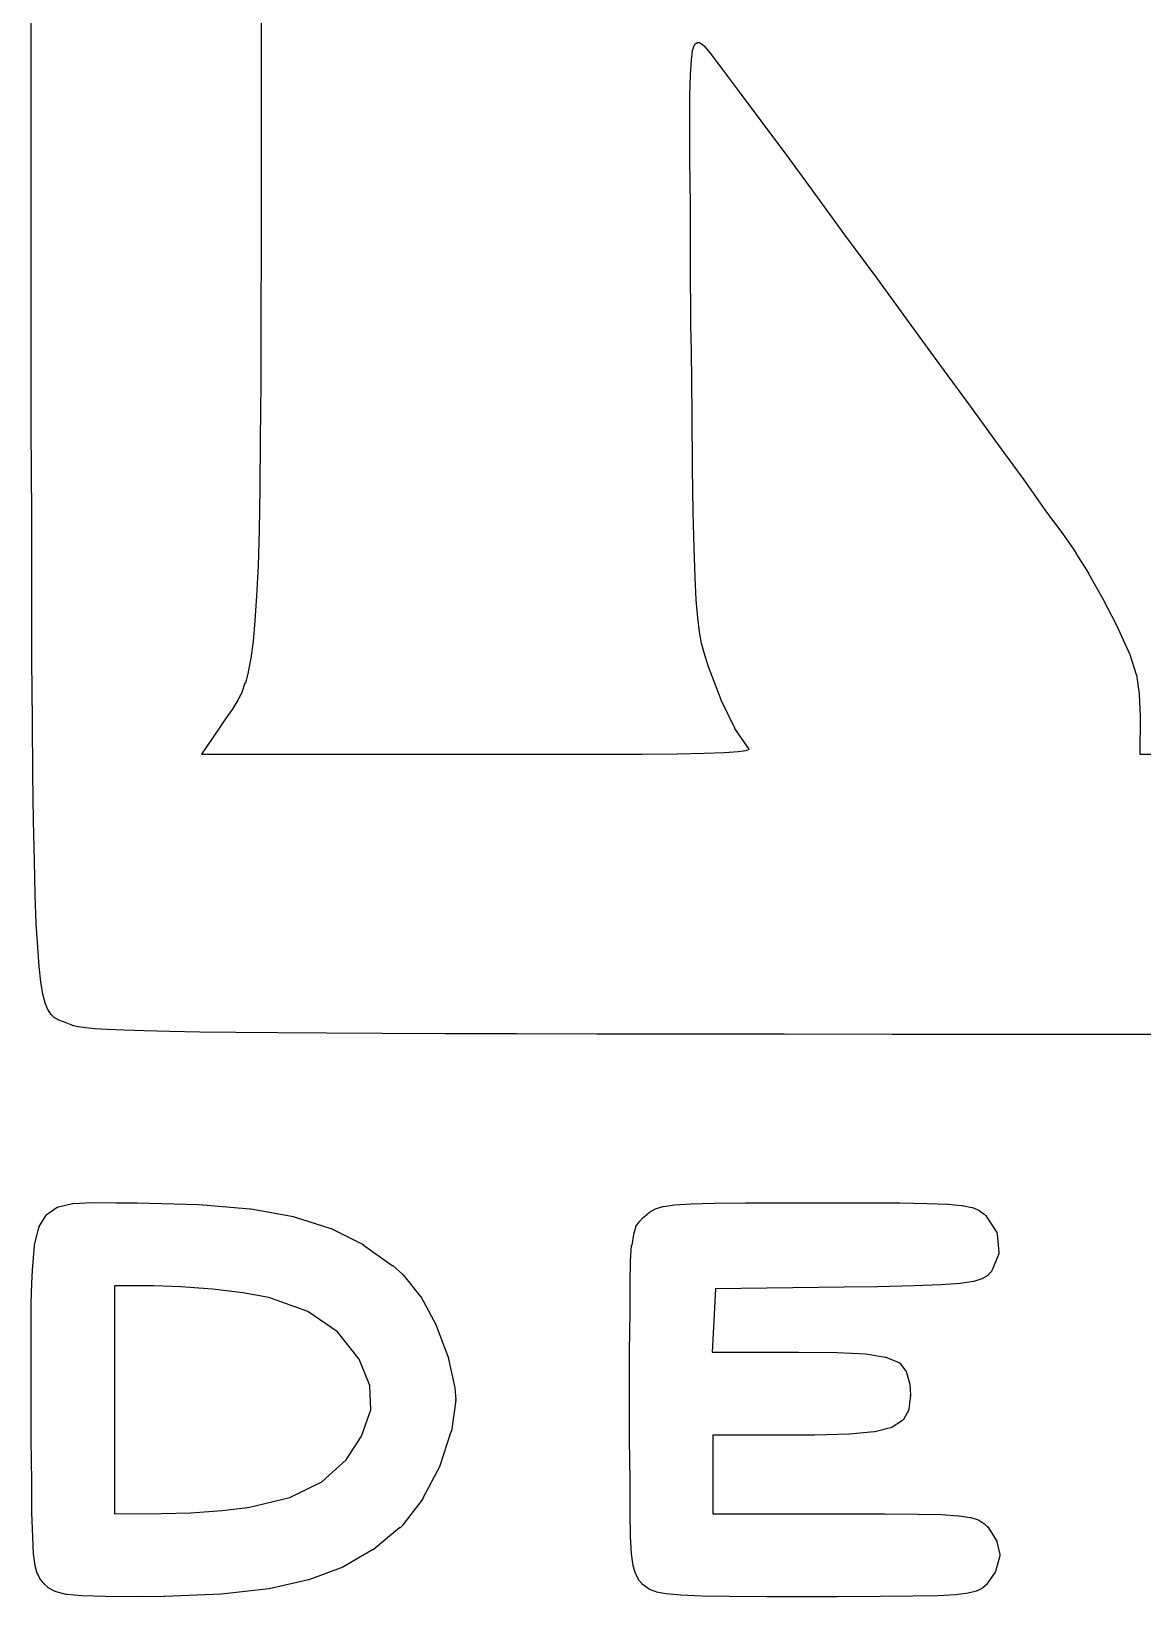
# Model space of a CAD drawing. Extents: x 10 to 287, y -200 to -10.
# Drawn here: x 100.888 to 102.986, y -63.718 to -60.762 of the extents above; entities that cross this region are included whole.
import ezdxf

# ---------------------------------------------------------------- set-up
doc = ezdxf.new("R2010")
doc.units = 0
doc.layers.add('BLACK', color=7, linetype='CONTINUOUS')

msp = doc.modelspace()

# ---------------------------------------------------------------- linework, layer by layer
at = {"layer": 'BLACK', "linetype": 'CONTINUOUS'}
for p, q in [((101.322, -60.6391), (101.322, -60.8346)), ((100.888, -60.9138), (100.888, -60.6747)), ((102.136, -60.7986), (102.139, -60.7895)), ((102.139, -60.7895), (102.14, -60.7883)), ((102.14, -60.787), (102.144, -60.7843)), ((102.14, -60.7883), (102.14, -60.787)), ((102.144, -60.7843), (102.145, -60.7841)), ((102.145, -60.7841), (102.145, -60.7836)), ((102.145, -60.7836), (102.146, -60.7837)), ((102.146, -60.7837), (102.147, -60.7834)), ((102.147, -60.7834), (102.148, -60.7838)), ((102.148, -60.7838), (102.149, -60.7838)), ((102.149, -60.7838), (102.153, -60.7859)), ((102.153, -60.7859), (102.154, -60.7865)), ((102.154, -60.7865), (102.154, -60.7868)), ((102.154, -60.7868), (102.159, -60.7911)), ((102.159, -60.7911), (102.159, -60.7914)), ((102.159, -60.7914), (102.159, -60.7915)), ((102.159, -60.7915), (102.17, -60.8045)), ((102.132, -60.8444), (102.134, -60.817)), ((102.134, -60.8167), (102.136, -60.7994)), ((102.134, -60.8169), (102.134, -60.8167)), ((102.134, -60.817), (102.134, -60.8169)), ((102.136, -60.799), (102.136, -60.7986)), ((102.136, -60.7994), (102.136, -60.799)), ((102.17, -60.8045), (102.17, -60.8045)), ((102.17, -60.8045), (102.17, -60.8046)), ((102.17, -60.8046), (102.192, -60.8337)), ((101.322, -60.8346), (101.322, -60.8346)), ((101.322, -60.8346), (101.322, -61.01)), ((102.131, -60.8837), (102.132, -60.8445)), ((102.132, -60.8445), (102.132, -60.8444)), ((102.132, -60.8444), (102.132, -60.8444)), ((102.192, -60.8337), (102.192, -60.8337)), ((102.192, -60.8337), (102.192, -60.8337)), ((102.192, -60.8337), (102.224, -60.8768)), ((102.224, -60.8768), (102.224, -60.8768)), ((102.224, -60.8768), (102.224, -60.8768)), ((102.224, -60.8768), (102.265, -60.9317)), ((102.131, -60.9365), (102.131, -60.8837)), ((102.131, -60.8837), (102.131, -60.8837)), ((102.131, -60.8837), (102.131, -60.8837)), ((100.888, -61.1324), (100.888, -60.9138)), ((102.131, -61.0047), (102.131, -60.9365)), ((102.131, -60.9365), (102.131, -60.9365)), ((102.131, -60.9365), (102.131, -60.9365)), ((102.265, -60.9317), (102.265, -60.9317)), ((102.265, -60.9317), (102.265, -60.9317)), ((102.265, -60.9317), (102.313, -60.9965)), ((102.313, -60.9965), (102.313, -60.9965)), ((102.313, -60.9965), (102.313, -60.9965)), ((102.313, -60.9965), (102.366, -61.0688)), ((101.322, -61.01), (101.322, -61.01)), ((101.322, -61.01), (101.322, -61.01)), ((101.322, -61.01), (101.322, -61.1663)), ((102.132, -61.0901), (102.131, -61.0047)), ((102.131, -61.0047), (102.131, -61.0047)), ((102.131, -61.0047), (102.131, -61.0047)), ((102.366, -61.0688), (102.366, -61.0688)), ((102.366, -61.0688), (102.366, -61.0688)), ((102.366, -61.0688), (102.423, -61.1466)), ((102.132, -61.1945), (102.132, -61.0901)), ((102.132, -61.0901), (102.132, -61.0901)), ((102.132, -61.0901), (102.132, -61.0901)), ((100.888, -61.3313), (100.888, -61.1324)), ((100.888, -61.1324), (100.888, -61.1324)), ((101.322, -61.1664), (101.321, -61.3049)), ((101.322, -61.1663), (101.322, -61.1663)), ((101.322, -61.1663), (101.322, -61.1664)), ((102.423, -61.1466), (102.423, -61.1466)), ((102.423, -61.1466), (102.423, -61.1466)), ((102.423, -61.1466), (102.483, -61.2277)), ((102.133, -61.3196), (102.132, -61.1945)), ((102.132, -61.1945), (102.132, -61.1945)), ((102.132, -61.1945), (102.132, -61.1945)), ((102.483, -61.2277), (102.483, -61.2277)), ((102.483, -61.2277), (102.483, -61.2277)), ((102.483, -61.2277), (102.543, -61.3101)), ((101.321, -61.3049), (101.321, -61.3049)), ((101.321, -61.3049), (101.321, -61.3049)), ((101.321, -61.3049), (101.321, -61.4268)), ((102.134, -61.3643), (102.133, -61.3196)), ((102.133, -61.3196), (102.133, -61.3196)), ((102.543, -61.3101), (102.543, -61.3101)), ((102.543, -61.3101), (102.543, -61.3101)), ((102.543, -61.3101), (102.602, -61.3916)), ((100.888, -61.5115), (100.888, -61.3313)), ((100.888, -61.3313), (100.888, -61.3313)), ((102.135, -61.4854), (102.134, -61.3643)), ((102.134, -61.3643), (102.134, -61.3643)), ((102.134, -61.3643), (102.134, -61.3643)), ((102.602, -61.3916), (102.602, -61.3916)), ((102.602, -61.3916), (102.602, -61.3916)), ((102.602, -61.3916), (102.66, -61.47)), ((101.321, -61.4268), (101.32, -61.5332)), ((101.321, -61.4268), (101.321, -61.4268)), ((101.321, -61.4268), (101.321, -61.4268)), ((102.66, -61.47), (102.66, -61.47)), ((102.66, -61.47), (102.66, -61.47)), ((102.66, -61.47), (102.713, -61.5433)), ((102.135, -61.4855), (102.135, -61.4854)), ((102.135, -61.4854), (102.135, -61.4854)), ((102.136, -61.5867), (102.135, -61.4855)), ((100.889, -61.674), (100.888, -61.5115)), ((100.888, -61.5115), (100.888, -61.5115)), ((100.888, -61.5115), (100.888, -61.5115)), ((101.32, -61.5332), (101.319, -61.6254)), ((101.32, -61.5332), (101.32, -61.5332)), ((101.32, -61.5332), (101.32, -61.5332)), ((102.713, -61.5433), (102.713, -61.5433)), ((102.713, -61.5433), (102.713, -61.5433)), ((102.713, -61.5433), (102.761, -61.6092)), ((102.136, -61.5868), (102.136, -61.5867)), ((102.137, -61.6703), (102.136, -61.5868)), ((102.136, -61.5868), (102.136, -61.5868)), ((102.761, -61.6092), (102.761, -61.6092)), ((102.761, -61.6092), (102.761, -61.6092)), ((102.761, -61.6092), (102.801, -61.6657)), ((101.319, -61.6254), (101.318, -61.7045)), ((101.319, -61.6254), (101.319, -61.6254)), ((101.319, -61.6254), (101.319, -61.6254)), ((100.889, -61.8197), (100.889, -61.674)), ((100.889, -61.674), (100.889, -61.674)), ((100.889, -61.674), (100.889, -61.674)), ((102.137, -61.6704), (102.137, -61.6703)), ((102.139, -61.7383), (102.137, -61.6704)), ((102.137, -61.6704), (102.137, -61.6704)), ((102.801, -61.6657), (102.801, -61.6657)), ((102.801, -61.6657), (102.801, -61.6657)), ((102.801, -61.6657), (102.834, -61.7107)), ((101.318, -61.7046), (101.316, -61.7717)), ((101.318, -61.7045), (101.318, -61.7045)), ((101.318, -61.7045), (101.318, -61.7046)), ((102.834, -61.7107), (102.834, -61.7107)), ((102.834, -61.7107), (102.834, -61.7107)), ((102.834, -61.7107), (102.856, -61.742)), ((102.139, -61.7384), (102.139, -61.7383)), ((102.139, -61.7383), (102.139, -61.7383)), ((102.141, -61.7928), (102.139, -61.7384)), ((102.856, -61.742), (102.856, -61.742)), ((102.856, -61.742), (102.856, -61.742)), ((102.856, -61.742), (102.86, -61.7486)), ((102.86, -61.7486), (102.86, -61.7488)), ((102.86, -61.7488), (102.86, -61.7488)), ((102.86, -61.7488), (102.883, -61.7857)), ((101.316, -61.7718), (101.313, -61.8283)), ((101.316, -61.7717), (101.316, -61.7718)), ((101.316, -61.7718), (101.316, -61.7718)), ((102.141, -61.7929), (102.141, -61.7928)), ((102.141, -61.7928), (102.141, -61.7928)), ((102.143, -61.8358), (102.141, -61.7929)), ((102.883, -61.7857), (102.883, -61.7859)), ((102.883, -61.7859), (102.883, -61.7859)), ((102.883, -61.7859), (102.91, -61.8339)), ((100.889, -61.9495), (100.889, -61.8197)), ((100.889, -61.8197), (100.889, -61.8197)), ((100.889, -61.8197), (100.889, -61.8197)), ((101.313, -61.8284), (101.31, -61.8754)), ((101.313, -61.8283), (101.313, -61.8284)), ((101.313, -61.8284), (101.313, -61.8284)), ((102.143, -61.8359), (102.143, -61.8358)), ((102.146, -61.8695), (102.143, -61.8359)), ((102.143, -61.8359), (102.143, -61.8359)), ((102.91, -61.8339), (102.91, -61.834)), ((102.91, -61.834), (102.91, -61.8341)), ((102.91, -61.8341), (102.936, -61.8836)), ((101.31, -61.8756), (101.307, -61.9142)), ((101.31, -61.8754), (101.31, -61.8755)), ((101.31, -61.8755), (101.31, -61.8756)), ((102.146, -61.8696), (102.146, -61.8695)), ((102.146, -61.8697), (102.146, -61.8696)), ((102.149, -61.896), (102.146, -61.8697)), ((102.936, -61.8836), (102.936, -61.8837)), ((102.936, -61.8837), (102.936, -61.8837)), ((102.936, -61.8837), (102.939, -61.8904)), ((101.307, -61.9144), (101.302, -61.9459)), ((101.307, -61.9142), (101.307, -61.9143)), ((101.307, -61.9143), (101.307, -61.9144)), ((102.149, -61.8961), (102.149, -61.896)), ((102.149, -61.8963), (102.149, -61.8961)), ((102.153, -61.9173), (102.149, -61.8963)), ((102.939, -61.8904), (102.939, -61.8905)), ((102.939, -61.8905), (102.939, -61.8905)), ((102.939, -61.8905), (102.961, -61.9387)), ((102.153, -61.9175), (102.153, -61.9173)), ((102.153, -61.9177), (102.153, -61.9175)), ((102.158, -61.9356), (102.153, -61.9177)), ((102.158, -61.9357), (102.158, -61.9356)), ((102.158, -61.9359), (102.158, -61.9357)), ((102.166, -61.9623), (102.158, -61.9359)), ((102.961, -61.9387), (102.961, -61.939)), ((102.961, -61.939), (102.961, -61.9392)), ((102.961, -61.9392), (102.973, -61.9767)), ((100.89, -62.0643), (100.889, -61.9495)), ((100.889, -61.9495), (100.889, -61.9495)), ((100.889, -61.9495), (100.889, -61.9495)), ((101.297, -61.9722), (101.292, -61.993)), ((101.302, -61.9462), (101.297, -61.9718)), ((101.297, -61.9718), (101.297, -61.972)), ((101.297, -61.972), (101.297, -61.9722)), ((101.302, -61.9459), (101.302, -61.9461)), ((101.302, -61.9461), (101.302, -61.9462)), ((102.166, -61.9624), (102.166, -61.9623)), ((102.166, -61.9625), (102.166, -61.9624)), ((102.19, -62.0246), (102.166, -61.9625)), ((101.291, -61.9934), (101.285, -62.0107)), ((101.292, -61.993), (101.291, -61.9932)), ((101.291, -61.9932), (101.291, -61.9934)), ((102.973, -61.9767), (102.973, -61.9772)), ((102.973, -61.9772), (102.974, -61.9775)), ((102.974, -61.9775), (102.979, -62.0134)), ((101.277, -62.0264), (101.269, -62.04)), ((101.285, -62.0112), (101.277, -62.026)), ((101.277, -62.026), (101.277, -62.0262)), ((101.277, -62.0262), (101.277, -62.0264)), ((101.285, -62.0107), (101.285, -62.0109)), ((101.285, -62.0109), (101.285, -62.0112)), ((102.19, -62.0247), (102.19, -62.0246)), ((102.19, -62.025), (102.19, -62.0247)), ((102.216, -62.0778), (102.19, -62.025)), ((102.979, -62.0134), (102.979, -62.0137)), ((102.979, -62.0137), (102.979, -62.014)), ((102.979, -62.014), (102.981, -62.0561)), ((101.259, -62.054), (101.249, -62.0688)), ((101.269, -62.0403), (101.259, -62.0539)), ((101.259, -62.0539), (101.259, -62.0539)), ((101.259, -62.0539), (101.259, -62.054)), ((101.269, -62.04), (101.269, -62.0401)), ((101.269, -62.0401), (101.269, -62.0403)), ((102.981, -62.0562), (102.98, -62.1274)), ((102.981, -62.0561), (102.981, -62.0562)), ((102.981, -62.0562), (102.981, -62.0562)), ((100.891, -62.1651), (100.89, -62.0643)), ((100.89, -62.0643), (100.89, -62.0643)), ((100.89, -62.0643), (100.89, -62.0643)), ((101.243, -62.0776), (101.209, -62.1274)), ((101.249, -62.0688), (101.243, -62.0776)), ((102.216, -62.078), (102.216, -62.0778)), ((102.216, -62.0784), (102.216, -62.078)), ((102.241, -62.1155), (102.216, -62.0784)), ((102.222, -62.1223), (102.237, -62.1201)), ((102.237, -62.1201), (102.243, -62.118)), ((102.242, -62.1156), (102.241, -62.1155)), ((102.242, -62.1159), (102.242, -62.1156)), ((102.242, -62.1168), (102.242, -62.1159)), ((102.243, -62.118), (102.242, -62.1168)), ((101.209, -62.1274), (101.731, -62.1274)), ((101.731, -62.1274), (101.855, -62.1274)), ((101.855, -62.1274), (101.957, -62.1272)), ((101.957, -62.1272), (102.041, -62.1269)), ((102.041, -62.1269), (102.107, -62.1263)), ((102.107, -62.1263), (102.158, -62.1254)), ((102.158, -62.1254), (102.196, -62.1241)), ((102.196, -62.1241), (102.222, -62.1223)), ((102.98, -62.1274), (104.118, -62.1274)), ((100.892, -62.2528), (100.891, -62.1651)), ((100.891, -62.1651), (100.891, -62.1651)), ((100.891, -62.1651), (100.891, -62.1651)), ((100.894, -62.3284), (100.892, -62.2528)), ((100.892, -62.2528), (100.892, -62.2528)), ((100.892, -62.2528), (100.892, -62.2528)), ((100.895, -62.3927), (100.894, -62.3284)), ((100.894, -62.3284), (100.894, -62.3284)), ((100.894, -62.3284), (100.894, -62.3284)), ((100.895, -62.3928), (100.895, -62.3927)), ((100.897, -62.4469), (100.895, -62.3928)), ((100.895, -62.3928), (100.895, -62.3928)), ((100.9, -62.4916), (100.897, -62.4469)), ((100.897, -62.4469), (100.897, -62.4469)), ((100.897, -62.4469), (100.897, -62.4469)), ((100.9, -62.4917), (100.9, -62.4916)), ((100.9, -62.4918), (100.9, -62.4917)), ((100.903, -62.528), (100.9, -62.4918)), ((100.903, -62.5281), (100.903, -62.528)), ((100.903, -62.5282), (100.903, -62.5281)), ((100.906, -62.557), (100.903, -62.5282)), ((100.906, -62.5572), (100.906, -62.557)), ((100.906, -62.5573), (100.906, -62.5572)), ((100.91, -62.5796), (100.906, -62.5573)), ((100.91, -62.5797), (100.91, -62.5796)), ((100.91, -62.58), (100.91, -62.5797)), ((100.914, -62.5966), (100.91, -62.58)), ((100.914, -62.5969), (100.914, -62.5966)), ((100.914, -62.5972), (100.914, -62.5969)), ((100.919, -62.6092), (100.914, -62.5972)), ((100.919, -62.6096), (100.919, -62.6092)), ((100.92, -62.6101), (100.919, -62.6096)), ((100.925, -62.6183), (100.92, -62.6101)), ((100.925, -62.6187), (100.925, -62.6183)), ((100.926, -62.6193), (100.925, -62.6187)), ((100.932, -62.6247), (100.926, -62.6193)), ((100.932, -62.6249), (100.932, -62.6247)), ((100.933, -62.6254), (100.932, -62.6249)), ((100.939, -62.629), (100.933, -62.6254)), ((100.939, -62.6291), (100.939, -62.629)), ((100.94, -62.6293), (100.939, -62.6291)), ((100.947, -62.632), (100.94, -62.6293)), ((100.954, -62.6346), (100.947, -62.632)), ((100.947, -62.632), (100.947, -62.632)), ((100.947, -62.632), (100.947, -62.632)), ((100.963, -62.6381), (100.954, -62.6346)), ((100.967, -62.6398), (100.963, -62.6381)), ((100.963, -62.6381), (100.963, -62.6381)), ((100.963, -62.6381), (100.963, -62.6381)), ((100.968, -62.6398), (100.967, -62.6398)), ((100.968, -62.64), (100.968, -62.6398)), ((100.976, -62.642), (100.968, -62.64)), ((100.977, -62.6419), (100.976, -62.642)), ((100.977, -62.6421), (100.977, -62.6419)), ((100.99, -62.6439), (100.977, -62.6421)), ((100.99, -62.6439), (100.99, -62.6438)), ((100.99, -62.6438), (100.99, -62.6439)), ((101.008, -62.6455), (100.99, -62.6439)), ((101.032, -62.647), (101.008, -62.6455)), ((101.008, -62.6455), (101.008, -62.6455)), ((101.008, -62.6455), (101.008, -62.6455)), ((101.063, -62.6484), (101.032, -62.647)), ((101.032, -62.647), (101.032, -62.647)), ((101.032, -62.647), (101.032, -62.647)), ((101.101, -62.6496), (101.063, -62.6484)), ((101.063, -62.6484), (101.063, -62.6484)), ((101.063, -62.6484), (101.063, -62.6484)), ((101.149, -62.6507), (101.101, -62.6496)), ((101.101, -62.6496), (101.101, -62.6496)), ((101.101, -62.6496), (101.101, -62.6496)), ((101.206, -62.6517), (101.149, -62.6507)), ((101.149, -62.6507), (101.149, -62.6507)), ((101.149, -62.6507), (101.149, -62.6507)), ((101.274, -62.6525), (101.206, -62.6517)), ((101.206, -62.6517), (101.206, -62.6517)), ((101.206, -62.6517), (101.206, -62.6517)), ((101.353, -62.6533), (101.274, -62.6525)), ((101.274, -62.6525), (101.274, -62.6525)), ((101.274, -62.6525), (101.274, -62.6525)), ((101.445, -62.6539), (101.353, -62.6533)), ((101.353, -62.6533), (101.353, -62.6533)), ((101.353, -62.6533), (101.353, -62.6533)), ((101.55, -62.6544), (101.445, -62.6539)), ((101.445, -62.6539), (101.445, -62.6539)), ((101.445, -62.6539), (101.445, -62.6539)), ((101.669, -62.6549), (101.55, -62.6544)), ((101.55, -62.6544), (101.55, -62.6544)), ((101.55, -62.6544), (101.55, -62.6544)), ((101.804, -62.6553), (101.669, -62.6549)), ((101.669, -62.6549), (101.669, -62.6549)), ((101.669, -62.6549), (101.669, -62.6549)), ((101.955, -62.6556), (101.804, -62.6553)), ((101.804, -62.6553), (101.804, -62.6553)), ((101.804, -62.6553), (101.804, -62.6553)), ((102.123, -62.6559), (101.955, -62.6556)), ((101.955, -62.6556), (101.955, -62.6556)), ((101.955, -62.6556), (101.955, -62.6556)), ((102.309, -62.6561), (102.123, -62.6559)), ((102.123, -62.6559), (102.123, -62.6559)), ((102.123, -62.6559), (102.123, -62.6559)), ((102.513, -62.6562), (102.309, -62.6561)), ((102.309, -62.6561), (102.309, -62.6561)), ((102.738, -62.6563), (102.513, -62.6562)), ((102.513, -62.6562), (102.513, -62.6562)), ((102.983, -62.6564), (102.738, -62.6563)), ((102.738, -62.6563), (102.738, -62.6563)), ((103.25, -62.6564), (102.983, -62.6564)), ((100.939, -62.9819), (100.966, -62.9756)), ((100.966, -62.9757), (100.967, -62.9755)), ((100.966, -62.9756), (100.966, -62.9757)), ((100.967, -62.9755), (101.003, -62.9737)), ((101.003, -62.9737), (101.003, -62.9737)), ((101.003, -62.9737), (101.003, -62.9737)), ((101.003, -62.9737), (101.049, -62.9741)), ((101.049, -62.9741), (101.049, -62.9741)), ((101.049, -62.9741), (101.049, -62.9741)), ((101.049, -62.9741), (101.088, -62.9745)), ((101.088, -62.9745), (101.088, -62.9745)), ((101.088, -62.9745), (101.088, -62.9745)), ((101.088, -62.9745), (101.204, -62.9773)), ((101.204, -62.9773), (101.204, -62.9773)), ((101.204, -62.9773), (101.204, -62.9773)), ((101.204, -62.9773), (101.301, -62.9856)), ((102.081, -62.9812), (102.102, -62.9781)), ((102.102, -62.9781), (102.133, -62.9761)), ((102.102, -62.9781), (102.102, -62.9782)), ((102.102, -62.9782), (102.102, -62.9781)), ((102.133, -62.9761), (102.177, -62.9749)), ((102.133, -62.9761), (102.133, -62.9761)), ((102.133, -62.9761), (102.133, -62.9761)), ((102.177, -62.9749), (102.236, -62.9743)), ((102.177, -62.9749), (102.177, -62.9749)), ((102.177, -62.9749), (102.177, -62.9749)), ((102.236, -62.9743), (102.313, -62.9741)), ((102.236, -62.9743), (102.236, -62.9743)), ((102.236, -62.9743), (102.236, -62.9743)), ((102.313, -62.9741), (102.313, -62.9741)), ((102.313, -62.9741), (102.313, -62.9741)), ((102.313, -62.9741), (102.368, -62.9741)), ((102.368, -62.9741), (102.368, -62.9741)), ((102.368, -62.9741), (102.368, -62.9741)), ((102.368, -62.9741), (102.457, -62.9741)), ((102.457, -62.9741), (102.457, -62.9742)), ((102.457, -62.9742), (102.457, -62.9741)), ((102.457, -62.9741), (102.527, -62.9745)), ((102.527, -62.9745), (102.527, -62.9745)), ((102.527, -62.9745), (102.527, -62.9745)), ((102.527, -62.9745), (102.579, -62.9754)), ((102.579, -62.9754), (102.579, -62.9754)), ((102.579, -62.9754), (102.579, -62.9754)), ((102.579, -62.9754), (102.617, -62.9769)), ((102.617, -62.9769), (102.617, -62.977)), ((102.617, -62.977), (102.618, -62.977)), ((102.618, -62.977), (102.644, -62.9794)), ((100.903, -63.0192), (100.916, -62.9972)), ((100.916, -62.9972), (100.917, -62.9965)), ((100.917, -62.9965), (100.918, -62.9956)), ((100.918, -62.9956), (100.937, -62.9826)), ((100.937, -62.9826), (100.938, -62.9824)), ((100.938, -62.9824), (100.939, -62.9819)), ((101.301, -62.9856), (101.301, -62.9857)), ((101.301, -62.9857), (101.302, -62.9856)), ((101.302, -62.9856), (101.383, -63.0003)), ((101.383, -63.0003), (101.383, -63.0005)), ((101.383, -63.0005), (101.384, -63.0005)), ((101.384, -63.0005), (101.453, -63.0224)), ((102.036, -63.0094), (102.043, -63.0018)), ((102.043, -63.0017), (102.045, -63)), ((102.043, -63.0018), (102.043, -63.0017)), ((102.043, -63.0018), (102.043, -63.0018)), ((102.045, -62.9998), (102.054, -62.9924)), ((102.045, -62.9999), (102.045, -62.9998)), ((102.045, -63), (102.045, -62.9999)), ((102.054, -62.9922), (102.055, -62.9918)), ((102.054, -62.9924), (102.054, -62.9922)), ((102.055, -62.9918), (102.065, -62.9861)), ((102.065, -62.986), (102.066, -62.9856)), ((102.065, -62.9861), (102.065, -62.986)), ((102.066, -62.9856), (102.08, -62.9813)), ((102.08, -62.9814), (102.081, -62.9812)), ((102.08, -62.9813), (102.08, -62.9814)), ((102.644, -62.9794), (102.645, -62.9796)), ((102.645, -62.9796), (102.645, -62.9795)), ((102.645, -62.9795), (102.663, -62.9831)), ((102.663, -62.9831), (102.663, -62.9833)), ((102.663, -62.9833), (102.664, -62.9833)), ((102.664, -62.9833), (102.676, -62.9882)), ((102.676, -62.9882), (102.676, -62.9886)), ((102.676, -62.9886), (102.677, -62.9887)), ((102.677, -62.9887), (102.686, -62.9951)), ((102.686, -62.9951), (102.686, -62.9953)), ((102.686, -62.9953), (102.686, -62.9954)), ((102.686, -62.9954), (102.69, -62.9984)), ((102.69, -62.9984), (102.69, -62.999)), ((102.69, -62.999), (102.69, -62.9994)), ((102.69, -62.9994), (102.71, -63.0305)), ((100.894, -63.0539), (100.902, -63.0206)), ((100.902, -63.0206), (100.903, -63.02)), ((100.903, -63.02), (100.903, -63.0192)), ((101.453, -63.0224), (101.453, -63.0227)), ((101.453, -63.0227), (101.454, -63.0227)), ((101.454, -63.0227), (101.514, -63.0528)), ((102.022, -63.0541), (102.025, -63.0342)), ((102.025, -63.0334), (102.029, -63.0203)), ((102.025, -63.0339), (102.025, -63.0334)), ((102.025, -63.0342), (102.025, -63.0339)), ((102.029, -63.0192), (102.035, -63.0102)), ((102.029, -63.0198), (102.029, -63.0192)), ((102.029, -63.0203), (102.029, -63.0198)), ((102.035, -63.0102), (102.036, -63.0099)), ((102.036, -63.0099), (102.036, -63.0094)), ((102.71, -63.0305), (102.71, -63.0316)), ((102.71, -63.0316), (102.711, -63.0326)), ((102.711, -63.0326), (102.714, -63.0683)), ((100.89, -63.1014), (100.894, -63.0546)), ((100.894, -63.0543), (100.894, -63.0539)), ((100.894, -63.0546), (100.894, -63.0543)), ((101.514, -63.0528), (101.514, -63.0532)), ((101.514, -63.0532), (101.514, -63.0533)), ((101.514, -63.0533), (101.569, -63.0924)), ((102.019, -63.0838), (102.021, -63.0545)), ((102.021, -63.0545), (102.022, -63.0543)), ((102.022, -63.0543), (102.022, -63.0541)), ((101.569, -63.0924), (101.569, -63.0927)), ((101.569, -63.0927), (101.57, -63.0927)), ((101.57, -63.0927), (101.589, -63.1098)), ((102.018, -63.1253), (102.019, -63.084)), ((102.019, -63.0839), (102.019, -63.0838)), ((102.019, -63.084), (102.019, -63.0839)), ((102.714, -63.0707), (102.701, -63.1024)), ((102.714, -63.0683), (102.714, -63.0695)), ((102.714, -63.0695), (102.714, -63.0707)), ((100.888, -63.1643), (100.889, -63.1257)), ((100.889, -63.1257), (100.89, -63.1017)), ((100.89, -63.1016), (100.89, -63.1014)), ((100.89, -63.1017), (100.89, -63.1016)), ((101.589, -63.1098), (101.589, -63.1102)), ((101.589, -63.1102), (101.59, -63.1104)), ((101.59, -63.1104), (101.622, -63.1502)), ((102.018, -63.1254), (102.018, -63.1253)), ((102.018, -63.1814), (102.018, -63.1254)), ((102.018, -63.1254), (102.018, -63.1254)), ((102.666, -63.1229), (102.641, -63.1265)), ((102.667, -63.1227), (102.666, -63.1227)), ((102.666, -63.1227), (102.666, -63.1229)), ((102.682, -63.1179), (102.667, -63.1227)), ((102.683, -63.1175), (102.682, -63.1179)), ((102.693, -63.1111), (102.683, -63.1173)), ((102.683, -63.1173), (102.683, -63.1175)), ((102.694, -63.1106), (102.693, -63.1111)), ((102.7, -63.1039), (102.694, -63.1103)), ((102.694, -63.1103), (102.694, -63.1106)), ((102.701, -63.1024), (102.7, -63.1031)), ((102.7, -63.1031), (102.7, -63.1039)), ((101.045, -63.1308), (101.045, -63.5611)), ((101.116, -63.1308), (101.045, -63.1308)), ((101.119, -63.1308), (101.116, -63.1308)), ((101.17, -63.1328), (101.119, -63.1308)), ((101.23, -63.1375), (101.17, -63.1328)), ((101.287, -63.144), (101.23, -63.1375)), ((101.336, -63.1532), (101.287, -63.144)), ((101.41, -63.1791), (101.336, -63.1532)), ((101.622, -63.1502), (101.622, -63.1507)), ((101.622, -63.1507), (101.623, -63.151)), ((101.623, -63.151), (101.652, -63.205)), ((102.179, -63.1364), (102.176, -63.1966)), ((102.422, -63.1334), (102.179, -63.1364)), ((102.485, -63.1325), (102.422, -63.1334)), ((102.422, -63.1334), (102.422, -63.1334)), ((102.422, -63.1334), (102.422, -63.1334)), ((102.554, -63.1311), (102.485, -63.1325)), ((102.485, -63.1325), (102.485, -63.1325)), ((102.485, -63.1325), (102.485, -63.1325)), ((102.605, -63.1292), (102.554, -63.1311)), ((102.554, -63.1311), (102.554, -63.1311)), ((102.554, -63.1311), (102.554, -63.1311)), ((102.641, -63.1265), (102.605, -63.1292)), ((102.605, -63.1292), (102.605, -63.1291)), ((102.605, -63.1291), (102.605, -63.1292)), ((102.641, -63.1265), (102.641, -63.1264)), ((102.641, -63.1264), (102.641, -63.1265)), ((100.888, -63.1644), (100.888, -63.1643)), ((100.888, -63.245), (100.888, -63.1644)), ((100.888, -63.1644), (100.888, -63.1644)), ((101.466, -63.2176), (101.41, -63.1791)), ((102.017, -63.2547), (102.018, -63.1814)), ((102.018, -63.1814), (102.018, -63.1814)), ((102.018, -63.1814), (102.018, -63.1814)), ((101.652, -63.205), (101.652, -63.2054)), ((101.652, -63.2054), (101.652, -63.2057)), ((101.652, -63.2057), (101.675, -63.2656)), ((102.176, -63.1966), (102.173, -63.2563)), ((102.176, -63.1966), (102.176, -63.1966)), ((101.507, -63.2695), (101.466, -63.2176)), ((100.888, -63.2451), (100.888, -63.245)), ((100.888, -63.245), (100.888, -63.245)), ((100.888, -63.346), (100.888, -63.2451)), ((101.527, -63.3193), (101.507, -63.2695)), ((101.675, -63.2656), (101.675, -63.266)), ((101.675, -63.266), (101.675, -63.2663)), ((101.675, -63.2663), (101.687, -63.3237)), ((102.017, -63.3479), (102.017, -63.2547)), ((102.017, -63.2547), (102.017, -63.2547)), ((102.017, -63.2547), (102.017, -63.2547)), ((102.173, -63.2563), (102.336, -63.2563)), ((102.336, -63.2563), (102.336, -63.2563)), ((102.336, -63.2563), (102.336, -63.2563)), ((102.336, -63.2563), (102.409, -63.2569)), ((102.409, -63.2569), (102.409, -63.257)), ((102.409, -63.257), (102.409, -63.2569)), ((102.409, -63.2569), (102.463, -63.2596)), ((102.463, -63.2596), (102.463, -63.2597)), ((102.463, -63.2597), (102.463, -63.2596)), ((102.463, -63.2596), (102.5, -63.2654)), ((102.5, -63.2654), (102.501, -63.2657)), ((102.501, -63.2657), (102.501, -63.2657)), ((102.501, -63.2657), (102.525, -63.2757)), ((102.525, -63.2757), (102.526, -63.2766)), ((102.526, -63.2766), (102.527, -63.2771)), ((102.527, -63.2771), (102.539, -63.2925)), ((102.539, -63.2925), (102.54, -63.2936)), ((102.54, -63.2936), (102.54, -63.2945)), ((102.54, -63.2945), (102.546, -63.3163)), ((101.529, -63.3652), (101.527, -63.3193)), ((101.687, -63.3237), (101.687, -63.3241)), ((101.687, -63.3241), (101.687, -63.3244)), ((101.687, -63.3244), (101.689, -63.3457)), ((102.546, -63.3163), (102.546, -63.3168)), ((102.546, -63.3168), (102.546, -63.3173)), ((102.546, -63.3173), (102.547, -63.3375)), ((100.888, -63.4216), (100.888, -63.346)), ((100.888, -63.346), (100.888, -63.346)), ((101.689, -63.3466), (101.681, -63.4054)), ((101.689, -63.3457), (101.688, -63.3461)), ((101.688, -63.3461), (101.689, -63.3466)), ((102.017, -63.4207), (102.017, -63.3479)), ((102.017, -63.3479), (102.017, -63.3479)), ((102.017, -63.3479), (102.017, -63.3479)), ((102.547, -63.3382), (102.544, -63.3631)), ((102.547, -63.3375), (102.546, -63.3379)), ((102.546, -63.3379), (102.547, -63.3382)), ((101.511, -63.4147), (101.529, -63.3652)), ((102.532, -63.3851), (102.513, -63.3978)), ((102.533, -63.384), (102.532, -63.3851)), ((102.534, -63.3832), (102.533, -63.384)), ((102.544, -63.3649), (102.534, -63.3832)), ((102.544, -63.3631), (102.544, -63.3639)), ((102.544, -63.3639), (102.544, -63.3649)), ((100.889, -63.4995), (100.888, -63.4216)), ((100.888, -63.4216), (100.888, -63.4216)), ((100.888, -63.4216), (100.888, -63.4216)), ((101.482, -63.4596), (101.511, -63.4147)), ((101.68, -63.4064), (101.659, -63.4706)), ((101.681, -63.4054), (101.68, -63.4059)), ((101.68, -63.4059), (101.68, -63.4064)), ((102.018, -63.4989), (102.017, -63.4207)), ((102.017, -63.4207), (102.017, -63.4207)), ((102.017, -63.4207), (102.017, -63.4207)), ((102.33, -63.413), (102.174, -63.413)), ((102.174, -63.413), (102.174, -63.5611)), ((102.366, -63.4129), (102.33, -63.413)), ((102.33, -63.413), (102.33, -63.413)), ((102.33, -63.413), (102.33, -63.413)), ((102.432, -63.4112), (102.366, -63.4129)), ((102.366, -63.4129), (102.366, -63.4129)), ((102.366, -63.4129), (102.366, -63.4129)), ((102.479, -63.4067), (102.432, -63.4112)), ((102.432, -63.4112), (102.432, -63.4111)), ((102.432, -63.4111), (102.432, -63.4112)), ((102.48, -63.4065), (102.479, -63.4067)), ((102.512, -63.3985), (102.48, -63.4066)), ((102.48, -63.4066), (102.48, -63.4065)), ((102.513, -63.398), (102.512, -63.3985)), ((102.513, -63.3978), (102.513, -63.398)), ((101.436, -63.5011), (101.482, -63.4596)), ((101.659, -63.4713), (101.627, -63.5321)), ((101.659, -63.4706), (101.659, -63.4709)), ((101.659, -63.4709), (101.659, -63.4713)), ((100.889, -63.4996), (100.889, -63.4995)), ((100.889, -63.5596), (100.889, -63.4996)), ((100.889, -63.4996), (100.889, -63.4996)), ((101.376, -63.5304), (101.436, -63.5011)), ((102.018, -63.5592), (102.018, -63.4989)), ((102.018, -63.4989), (102.018, -63.4989)), ((102.018, -63.4989), (102.018, -63.4989)), ((101.297, -63.5493), (101.376, -63.5304)), ((101.627, -63.5328), (101.59, -63.5814)), ((101.627, -63.5321), (101.627, -63.5324)), ((101.627, -63.5324), (101.627, -63.5328)), ((100.889, -63.5597), (100.889, -63.5596)), ((100.889, -63.5596), (100.889, -63.5596)), ((100.891, -63.6044), (100.889, -63.5597)), ((101.045, -63.5611), (101.133, -63.561)), ((101.133, -63.561), (101.189, -63.5594)), ((101.189, -63.5594), (101.248, -63.5553)), ((101.248, -63.5553), (101.296, -63.5495)), ((101.296, -63.5495), (101.297, -63.5493)), ((102.019, -63.6041), (102.018, -63.5592)), ((102.018, -63.5592), (102.018, -63.5592)), ((102.018, -63.5592), (102.018, -63.5592)), ((102.174, -63.5611), (102.417, -63.5611)), ((102.417, -63.5611), (102.417, -63.5611)), ((102.417, -63.5611), (102.417, -63.5611)), ((102.417, -63.5611), (102.499, -63.5612)), ((102.499, -63.5612), (102.499, -63.5612)), ((102.499, -63.5612), (102.499, -63.5612)), ((102.499, -63.5612), (102.561, -63.5617)), ((102.561, -63.5617), (102.561, -63.5617)), ((102.561, -63.5617), (102.561, -63.5617)), ((102.561, -63.5617), (102.606, -63.5629)), ((102.606, -63.5629), (102.606, -63.5629)), ((102.606, -63.5629), (102.606, -63.5629)), ((102.606, -63.5629), (102.638, -63.5649)), ((102.638, -63.5649), (102.638, -63.565)), ((102.638, -63.565), (102.639, -63.565)), ((102.639, -63.565), (102.66, -63.5682)), ((102.66, -63.5682), (102.661, -63.5684)), ((102.661, -63.5684), (102.661, -63.5684)), ((102.661, -63.5684), (102.675, -63.573)), ((101.583, -63.5881), (101.533, -63.6292)), ((101.584, -63.5878), (101.583, -63.5878)), ((101.583, -63.5878), (101.583, -63.5881)), ((101.59, -63.5819), (101.584, -63.5878)), ((101.59, -63.5814), (101.59, -63.5816)), ((101.59, -63.5816), (101.59, -63.5819)), ((102.675, -63.573), (102.676, -63.5734)), ((102.676, -63.5734), (102.676, -63.5736)), ((102.676, -63.5736), (102.686, -63.5799)), ((102.686, -63.5799), (102.686, -63.5802)), ((102.686, -63.5802), (102.687, -63.5804)), ((102.687, -63.5804), (102.692, -63.585)), ((102.692, -63.585), (102.692, -63.5856)), ((102.692, -63.5856), (102.693, -63.586)), ((102.693, -63.586), (102.71, -63.6129)), ((100.891, -63.6045), (100.891, -63.6044)), ((100.891, -63.6046), (100.891, -63.6045)), ((100.892, -63.6366), (100.891, -63.6046)), ((102.019, -63.6042), (102.019, -63.6041)), ((102.019, -63.6043), (102.019, -63.6042)), ((102.021, -63.6365), (102.019, -63.6043)), ((102.71, -63.6129), (102.71, -63.6137)), ((102.71, -63.6137), (102.71, -63.6144)), ((102.71, -63.6144), (102.716, -63.6383)), ((100.893, -63.6368), (100.892, -63.6366)), ((100.892, -63.637), (100.893, -63.6368)), ((100.895, -63.659), (100.892, -63.637)), ((101.532, -63.6296), (101.476, -63.6618)), ((101.533, -63.6292), (101.532, -63.6293)), ((101.532, -63.6293), (101.532, -63.6296)), ((102.021, -63.6366), (102.021, -63.6365)), ((102.021, -63.6368), (102.021, -63.6366)), ((102.024, -63.6589), (102.021, -63.6368)), ((102.716, -63.6408), (102.708, -63.67)), ((102.716, -63.6383), (102.716, -63.6396)), ((102.716, -63.6396), (102.716, -63.6408)), ((100.896, -63.6593), (100.895, -63.659)), ((100.895, -63.6596), (100.896, -63.6593)), ((100.899, -63.6742), (100.895, -63.6596)), ((100.9, -63.6747), (100.899, -63.6742)), ((100.9, -63.6753), (100.9, -63.6747)), ((100.905, -63.685), (100.9, -63.6753)), ((100.905, -63.6854), (100.905, -63.685)), ((100.906, -63.686), (100.905, -63.6854)), ((100.912, -63.6935), (100.906, -63.686)), ((101.411, -63.6862), (101.337, -63.7028)), ((101.412, -63.686), (101.411, -63.6862)), ((101.476, -63.6621), (101.412, -63.686)), ((101.412, -63.686), (101.412, -63.686)), ((101.476, -63.6618), (101.476, -63.6618)), ((101.476, -63.6618), (101.476, -63.6621)), ((102.024, -63.6592), (102.024, -63.6589)), ((102.024, -63.6595), (102.024, -63.6592)), ((102.028, -63.6742), (102.024, -63.6595)), ((102.029, -63.6746), (102.028, -63.6742)), ((102.029, -63.6752), (102.029, -63.6746)), ((102.034, -63.685), (102.029, -63.6752)), ((102.034, -63.6854), (102.034, -63.685)), ((102.034, -63.6859), (102.034, -63.6854)), ((102.041, -63.6935), (102.034, -63.6859)), ((102.707, -63.6715), (102.692, -63.6931)), ((102.708, -63.67), (102.707, -63.6706)), ((102.707, -63.6706), (102.707, -63.6715)), ((100.912, -63.6937), (100.912, -63.6935)), ((100.913, -63.694), (100.912, -63.6937)), ((100.92, -63.7002), (100.913, -63.694)), ((100.92, -63.7004), (100.92, -63.7002)), ((100.92, -63.7009), (100.92, -63.7004)), ((100.933, -63.7082), (100.92, -63.7009)), ((100.934, -63.7082), (100.933, -63.7082)), ((100.935, -63.7087), (100.934, -63.7082)), ((100.954, -63.7134), (100.935, -63.7087)), ((100.955, -63.7135), (100.954, -63.7133)), ((100.954, -63.7133), (100.954, -63.7134)), ((100.984, -63.7163), (100.955, -63.7135)), ((100.984, -63.7163), (100.984, -63.7162)), ((100.984, -63.7162), (100.984, -63.7163)), ((101.028, -63.7175), (100.984, -63.7163)), ((101.246, -63.713), (101.14, -63.7175)), ((101.247, -63.713), (101.246, -63.713)), ((101.336, -63.7029), (101.247, -63.713)), ((101.247, -63.713), (101.247, -63.713)), ((101.337, -63.7028), (101.336, -63.7028)), ((101.336, -63.7028), (101.336, -63.7029)), ((102.041, -63.6937), (102.041, -63.6935)), ((102.041, -63.6939), (102.041, -63.6937)), ((102.045, -63.6971), (102.041, -63.6939)), ((102.045, -63.6972), (102.045, -63.6971)), ((102.045, -63.6975), (102.045, -63.6972)), ((102.054, -63.7036), (102.045, -63.6975)), ((102.054, -63.7038), (102.054, -63.7036)), ((102.055, -63.7042), (102.054, -63.7038)), ((102.067, -63.7089), (102.055, -63.7042)), ((102.068, -63.7091), (102.067, -63.7089)), ((102.067, -63.7089), (102.067, -63.7089)), ((102.086, -63.7126), (102.068, -63.7091)), ((102.086, -63.7126), (102.086, -63.7125)), ((102.086, -63.7125), (102.086, -63.7126)), ((102.114, -63.715), (102.086, -63.7126)), ((102.153, -63.7165), (102.114, -63.715)), ((102.114, -63.715), (102.114, -63.715)), ((102.114, -63.715), (102.114, -63.715)), ((102.153, -63.7166), (102.153, -63.7165)), ((102.153, -63.7165), (102.153, -63.7165)), ((102.206, -63.7174), (102.153, -63.7166)), ((102.552, -63.7171), (102.49, -63.7177)), ((102.599, -63.716), (102.552, -63.7171)), ((102.552, -63.7171), (102.552, -63.7171)), ((102.552, -63.7171), (102.552, -63.7171)), ((102.633, -63.7141), (102.599, -63.716)), ((102.599, -63.716), (102.599, -63.7159)), ((102.599, -63.7159), (102.599, -63.716)), ((102.656, -63.7113), (102.633, -63.7141)), ((102.633, -63.7141), (102.633, -63.714)), ((102.633, -63.714), (102.633, -63.7141)), ((102.672, -63.7072), (102.656, -63.7111)), ((102.656, -63.7111), (102.656, -63.7111)), ((102.656, -63.7111), (102.656, -63.7113)), ((102.673, -63.7068), (102.672, -63.7068)), ((102.672, -63.7068), (102.672, -63.7072)), ((102.683, -63.7015), (102.673, -63.7068)), ((102.684, -63.7008), (102.683, -63.701)), ((102.683, -63.701), (102.683, -63.7015)), ((102.692, -63.694), (102.684, -63.7008)), ((102.692, -63.6931), (102.692, -63.6934)), ((102.692, -63.6934), (102.692, -63.694)), ((101.09, -63.7178), (101.028, -63.7175)), ((101.028, -63.7175), (101.028, -63.7175)), ((101.028, -63.7175), (101.028, -63.7175)), ((101.091, -63.7178), (101.09, -63.7178)), ((101.09, -63.7178), (101.09, -63.7178)), ((101.139, -63.7175), (101.091, -63.7178)), ((101.14, -63.7174), (101.139, -63.7175)), ((101.14, -63.7175), (101.14, -63.7174)), ((102.276, -63.7178), (102.206, -63.7174)), ((102.206, -63.7174), (102.206, -63.7174)), ((102.206, -63.7174), (102.206, -63.7174)), ((102.367, -63.7178), (102.276, -63.7178)), ((102.276, -63.7178), (102.276, -63.7178)), ((102.276, -63.7178), (102.276, -63.7178)), ((102.409, -63.7178), (102.367, -63.7178)), ((102.367, -63.7178), (102.367, -63.7178)), ((102.367, -63.7178), (102.367, -63.7178)), ((102.49, -63.7177), (102.409, -63.7178)), ((102.409, -63.7178), (102.409, -63.7178)), ((102.409, -63.7178), (102.409, -63.7178)), ((102.49, -63.7177), (102.49, -63.7176)), ((102.49, -63.7176), (102.49, -63.7177))]:
    msp.add_line(p, q, dxfattribs=at)

doc.saveas('drawing.dxf')
